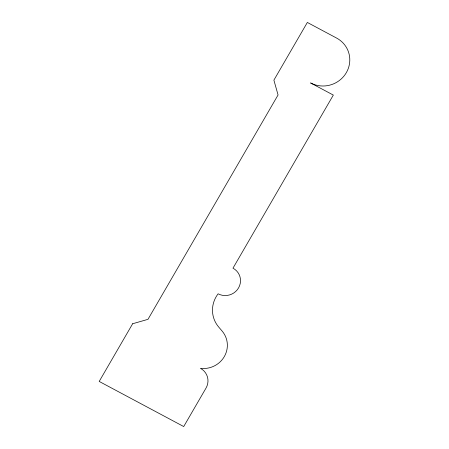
<?xml version="1.0" encoding="UTF-8"?>
<svg xmlns="http://www.w3.org/2000/svg" width="449" height="449" viewBox="0 0 449 449"><rect width="100%" height="100%" fill="white"/><g stroke="black" fill="none" stroke-linecap="round" stroke-linejoin="round"><path stroke-width="0.67" d="M132.651 323.746L99.201 381.442L183.714 426.55L206.018 388.088A15.042 14.514 -20.4 0 0 200.45 368.326A23.421 22.602 -20.4 0 0 224.259 356.68A23.421 22.602 -20.4 0 0 222.16 331.109L218.646 326.979A27.72 26.749 -20.4 0 1 218.113 293.809A15.042 14.514 -20.4 0 0 238.548 287.927A15.042 14.514 -20.4 0 0 232.98 268.171L333.332 95.081L310.579 82.936A26.323 25.397 -20.4 0 0 346.342 72.643A26.323 25.397 -20.4 0 0 336.598 38.064L307.341 22.45L273.89 80.147L278.066 94.963L147.979 319.334L132.651 323.746"/></g></svg>
